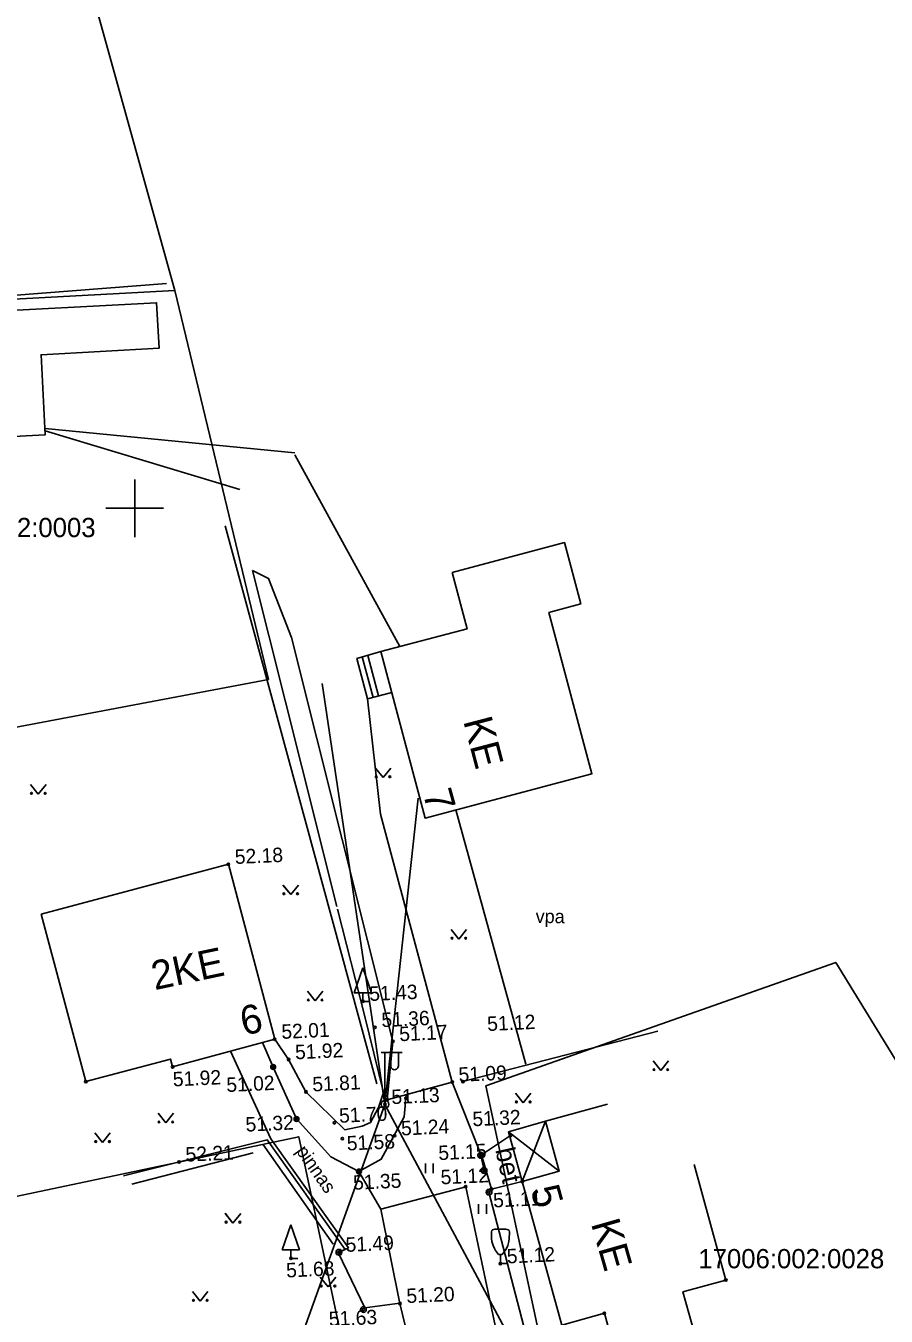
# Model space of a CAD drawing. Extents: x 640815 to 641975, y 6454871 to 6455868.
# Drawn here: x 641544.3 to 641589.1, y 6455508 to 6455575.1 of the extents above; entities that cross this region are included whole.
import ezdxf

# ---------------------------------------------------------------- set-up
doc = ezdxf.new("R2010")
doc.units = 0
for name, color, linetype in [('Level 1', 7, 'Continuous'), ('Level 14', 7, 'Continuous'), ('Level 16', 7, 'Continuous'), ('Level 2', 7, 'Continuous'), ('Level 20', 7, 'Continuous'), ('Level 28', 7, 'Continuous'), ('Level 30', 7, 'Continuous'), ('Level 39', 7, 'Continuous'), ('Level 40', 7, 'Continuous'), ('Level 41', 7, 'Continuous'), ('Level 42', 7, 'Continuous'), ('Level 44', 7, 'Continuous'), ('Level 58', 7, 'Continuous'), ('Level 59', 7, 'Continuous'), ('Level 61', 7, 'Continuous'), ('Level 62', 7, 'Continuous'), ('Level 63', 7, 'Continuous')]:
    doc.layers.add(name, color=color, linetype=linetype)

msp = doc.modelspace()

# ---------------------------------------------------------------- linework, layer by layer
at = {"layer": 'Level 1'}
for points in [[(641551.14, 6455560.68), (641551.27, 6455558.32), (641545.13, 6455557.98), (641545.35, 6455553.82), (641540.76, 6455553.57), (641540.66, 6455555.24), (641531.82, 6455554.78), (641531.58, 6455559.28), (641538.95, 6455559.67), (641539.06, 6455557.76), (641541.35, 6455557.88), (641541.23, 6455560.15), (641551.14, 6455560.68), (641551.27, 6455558.32)], [(641566.5, 6455546.66), (641572.34, 6455548.22), (641573.19, 6455545.03), (641571.53, 6455544.58), (641573.77, 6455536.2), (641565.1, 6455533.9), (641562.8, 6455542.55), (641567.28, 6455543.74), (641566.5, 6455546.66)], [(641545.14, 6455528.91), (641554.87, 6455531.5), (641557.28, 6455522.4), (641551.97, 6455520.97), (641551.86, 6455521.37), (641547.46, 6455520.2), (641545.14, 6455528.91)], [(641574.58, 6455519.03), (641571.36, 6455518.14), (641572.07, 6455515.54), (641570.15, 6455515.01), (641572.21, 6455507.55), (641574.42, 6455508.16), (641575.03, 6455505.92), (641579.11, 6455507.06), (641578.5, 6455509.27), (641580.73, 6455509.89), (641579.08, 6455515.9)]]:
    msp.add_lwpolyline(points, dxfattribs=at)
at = {"layer": 'Level 14'}
for points in [[(641545.35, 6455554.02), (641555.46, 6455550.97)], [(641563.01, 6455519.02), (641559.75, 6455540.9)], [(641563.01, 6455519.02), (641564.73, 6455534.94)], [(641563.01, 6455519.02), (641558.09, 6455505.3)], [(641576.39, 6455494.02), (641563.01, 6455519.02)]]:
    msp.add_lwpolyline(points, dxfattribs=at)
at = {"layer": 'Level 16'}
for points in [[(641545.34, 6455554.14), (641558.33, 6455552.88)], [(641563.78, 6455542.82), (641558.33, 6455552.78)]]:
    msp.add_lwpolyline(points, dxfattribs=at)
at = {"layer": 'Level 2'}
for points in [[(641562.8, 6455542.55), (641561.55, 6455542.19), (641562.1, 6455540.1), (641563.37, 6455540.43)], [(641562.39, 6455540.17), (641561.83, 6455542.27)], [(641562.67, 6455540.25), (641562.12, 6455542.34)], [(641570.15, 6455515.01), (641569.43, 6455517.6), (641571.36, 6455518.14)], [(641570.15, 6455515.01), (641571.36, 6455518.14)], [(641572.07, 6455515.54), (641569.43, 6455517.6)]]:
    msp.add_lwpolyline(points, dxfattribs=at)
at = {"layer": 'Level 20'}
for p, q in [((641562.81, 6455521.72), (641563.91, 6455521.72)), ((641563.01, 6455521.72), (641563.01, 6455519.22)), ((641563.31, 6455521.72), (641563.31, 6455521.02)), ((641563.71, 6455521.72), (641563.71, 6455521.02))]:
    msp.add_line(p, q, dxfattribs=at)
msp.add_circle((641563.01, 6455519.02), 0.2, dxfattribs=at)
msp.add_arc((641563.51, 6455521.02), 0.2, 179.93931, 0.0607, dxfattribs=at)
at = {"layer": 'Level 28'}
for points in [[(641526.02, 6455560.56), (641525.79, 6455559.67), (641551.66, 6455561.68)], [(641560.95, 6455511.48), (641556.89, 6455517.17), (641549.42, 6455515.3)], [(641567.99, 6455516.37), (641568.16, 6455515.58)], [(641568.41, 6455514.46), (641571.08, 6455504.22)], [(641560.95, 6455511.48), (641560.62, 6455511.33)]]:
    msp.add_lwpolyline(points, dxfattribs=at)
at = {"layer": 'Level 30'}
for points in [[(641562.1, 6455540.1), (641562.78, 6455534.1), (641566.51, 6455520.18), (641563.13, 6455519.26), (641563.42, 6455522.29), (641558.16, 6455543.29), (641556.96, 6455546.35), (641556.13, 6455546.76)], [(641556.65, 6455522.24), (641557.2, 6455520.96), (641558.41, 6455518.26), (641560.2, 6455516.3), (641561.66, 6455515.53), (641562.8, 6455513.58)], [(641554.98, 6455521.79), (641557.07, 6455517.23), (641561.11, 6455511.57), (641560.57, 6455511.32), (641561.96, 6455508.44), (641563.79, 6455508.68)], [(641569.53, 6455517.4), (641568.02, 6455516.4), (641568.55, 6455514.62), (641570.15, 6455515.01)], [(641483.7, 6455474.41), (641527.26, 6455481.7), (641548.45, 6455486.26), (641564.47, 6455490.51), (641566.38, 6455492.64), (641566.81, 6455496.17), (641563.79, 6455508.67), (641562.8, 6455513.58), (641567.21, 6455514.74), (641571.1, 6455496.39), (641572.22, 6455493.46), (641574.17, 6455491.95), (641587.86, 6455493.28)]]:
    msp.add_lwpolyline(points, dxfattribs=at)
at = {"layer": 'Level 39'}
for centre in [(641567.99, 6455516.37), (641568.16, 6455515.58), (641568.42, 6455514.46), (641560.62, 6455511.33), (641561.89, 6455508.36)]:
    msp.add_circle(centre, 0.151, dxfattribs=at)
at = {"layer": 'Level 40'}
for points in [[(641552.09, 6455561.32), (641545.2, 6455586.09), (641519.97, 6455577.73), (641524.45, 6455563.45), (641528.29, 6455560.03)], [(641556.95, 6455541.1), (641552.09, 6455561.32), (641528.29, 6455560.03), (641527.8, 6455535.59)], [(641568.25, 6455519.98), (641573.29, 6455496.47), (641600.13, 6455504.1), (641586.44, 6455526.4)], [(641533.94, 6455512.16), (641538.93, 6455488.84), (641539.74, 6455485.91), (641564.11, 6455491.1), (641563.48, 6455494.04), (641558.53, 6455517.34)]]:
    msp.add_lwpolyline(points, close=True, dxfattribs=at)
at = {"layer": 'Level 41'}
for points in [[(641570.34, 6455521.11), (641566.69, 6455534.32)], [(641566.51, 6455520.18), (641567.98, 6455516.47)], [(641561.66, 6455515.53), (641562.82, 6455516.17), (641563.44, 6455517.32), (641564, 6455518.37), (641564.12, 6455519.53)], [(641565.11, 6455515.45), (641565.11, 6455515.95)], [(641565.51, 6455515.45), (641565.51, 6455515.95)], [(641567.88, 6455513.33), (641567.88, 6455513.83)], [(641568.28, 6455513.33), (641568.28, 6455513.83)]]:
    msp.add_lwpolyline(points, dxfattribs=at)
at = {"layer": 'Level 42'}
for points in [[(641556.13, 6455546.76), (641558.69, 6455536.57), (641560.51, 6455529.3)], [(641560.55, 6455529.16), (641561.94, 6455523.65), (641562.94, 6455519.63), (641562.68, 6455518.86), (641562.25, 6455518.08), (641561.83, 6455517.89), (641560.92, 6455517.69)], [(641560.92, 6455517.69), (641558.9, 6455519.67), (641558, 6455521.35), (641557.28, 6455522.4)]]:
    msp.add_lwpolyline(points, dxfattribs=at)
at = {"layer": 'Level 44'}
for p, q in [((641562.51, 6455536.5), (641562.91, 6455536)), ((641562.91, 6455536), (641562.51, 6455536.5)), ((641562.91, 6455536), (641563.31, 6455536.5)), ((641544.58, 6455535.64), (641544.99, 6455535.14)), ((641544.99, 6455535.14), (641544.59, 6455535.64)), ((641544.99, 6455535.14), (641545.39, 6455535.64)), ((641557.7, 6455530.42), (641558.11, 6455529.92)), ((641558.11, 6455529.92), (641557.71, 6455530.42)), ((641558.11, 6455529.92), (641558.51, 6455530.42)), ((641566.45, 6455528.11), (641566.85, 6455527.61)), ((641566.85, 6455527.61), (641566.45, 6455528.11)), ((641566.85, 6455527.61), (641567.25, 6455528.11)), ((641561.86, 6455526.12), (641561.41, 6455524.82)), ((641562.31, 6455524.82), (641561.86, 6455526.12)), ((641558.98, 6455524.9), (641559.38, 6455524.4)), ((641559.38, 6455524.4), (641558.98, 6455524.9)), ((641559.38, 6455524.4), (641559.78, 6455524.9)), ((641561.41, 6455524.82), (641562.31, 6455524.82)), ((641561.86, 6455524.37), (641561.86, 6455524.82)), ((641562.22, 6455524.37), (641561.86, 6455524.37)), ((641576.95, 6455521.28), (641577.35, 6455520.78)), ((641577.35, 6455520.78), (641576.95, 6455521.28)), ((641577.35, 6455520.78), (641577.75, 6455521.28)), ((641569.8, 6455519.6), (641570.2, 6455519.1)), ((641570.2, 6455519.1), (641569.8, 6455519.6)), ((641570.2, 6455519.1), (641570.6, 6455519.6)), ((641551.22, 6455518.56), (641551.62, 6455518.06)), ((641551.62, 6455518.06), (641551.22, 6455518.56)), ((641551.62, 6455518.06), (641552.02, 6455518.56)), ((641547.92, 6455517.54), (641548.33, 6455517.04)), ((641548.33, 6455517.04), (641547.93, 6455517.54)), ((641548.33, 6455517.04), (641548.73, 6455517.54)), ((641554.7, 6455513.36), (641555.11, 6455512.85)), ((641555.11, 6455512.85), (641554.71, 6455513.35)), ((641555.11, 6455512.85), (641555.51, 6455513.35)), ((641558.12, 6455512.76), (641557.67, 6455511.46)), ((641558.57, 6455511.46), (641558.12, 6455512.76)), ((641568.72, 6455512.54), (641569.3, 6455512.54)), ((641557.67, 6455511.46), (641558.57, 6455511.46)), ((641558.12, 6455511.01), (641558.12, 6455511.46)), ((641558.48, 6455511.01), (641558.12, 6455511.01)), ((641568.92, 6455511.22), (641569.1, 6455511.22)), ((641569.01, 6455510.74), (641569.01, 6455511.22)), ((641569.01, 6455510.74), (641569.39, 6455510.74)), ((641559.64, 6455510.04), (641560.05, 6455509.53)), ((641560.05, 6455509.53), (641559.65, 6455510.03)), ((641560.05, 6455509.53), (641560.45, 6455510.03)), ((641553, 6455509.3), (641553.41, 6455508.79)), ((641553.41, 6455508.79), (641553.01, 6455509.29)), ((641553.41, 6455508.79), (641553.81, 6455509.29))]:
    msp.add_line(p, q, dxfattribs=at)
for points in [[(641554.71, 6455549.08), (641562.58, 6455520.09)], [(641567.06, 6455520.2), (641577.19, 6455522.83)], [(641560.31, 6455511.76), (641556.67, 6455516.95)], [(641556.16, 6455516.5), (641549.85, 6455514.87)], [(641568.92, 6455511.22), (641568.76, 6455511.42), (641568.7, 6455511.52), (641568.63, 6455511.69), (641568.57, 6455511.9), (641568.55, 6455512.05), (641568.54, 6455512.36), (641568.54, 6455512.4), (641568.56, 6455512.46), (641568.6, 6455512.5), (641568.72, 6455512.54)], [(641569.1, 6455511.22), (641569.26, 6455511.42), (641569.32, 6455511.52), (641569.39, 6455511.69), (641569.45, 6455511.9), (641569.47, 6455512.05), (641569.48, 6455512.36), (641569.48, 6455512.4), (641569.46, 6455512.46), (641569.42, 6455512.5), (641569.3, 6455512.54)]]:
    msp.add_lwpolyline(points, dxfattribs=at)
for centre in [(641562.555, 6455536.045), (641563.265, 6455536.045), (641544.635, 6455535.185), (641545.345, 6455535.185), (641557.755, 6455529.965), (641558.465, 6455529.965), (641566.495, 6455527.655), (641567.205, 6455527.655), (641559.025, 6455524.445), (641559.735, 6455524.445), (641576.995, 6455520.825), (641577.705, 6455520.825), (641569.845, 6455519.145), (641570.555, 6455519.145), (641551.265, 6455518.105), (641551.975, 6455518.105), (641547.975, 6455517.085), (641548.685, 6455517.085), (641554.755, 6455512.895), (641555.465, 6455512.895), (641559.695, 6455509.575), (641560.405, 6455509.575), (641553.055, 6455508.835), (641553.765, 6455508.835)]:
    msp.add_circle(centre, 0.045, dxfattribs=at)
at = {"layer": 'Level 59'}
for centre in [(641557.2, 6455520.96), (641558.41, 6455518.26), (641561.66, 6455515.53)]:
    msp.add_circle(centre, 0.125, dxfattribs=at)
at = {"layer": 'Level 62'}
for centre in [(641554.87, 6455531.5), (641561.86, 6455524.37), (641562.49, 6455523.02), (641557.28, 6455522.4), (641563.42, 6455522.29), (641558, 6455521.35), (641551.97, 6455520.97), (641557.2, 6455520.96), (641547.46, 6455520.2), (641566.51, 6455520.18), (641567.06, 6455520.2), (641558.9, 6455519.67), (641564.1, 6455519.33), (641563.01, 6455519.02), (641563.13, 6455519.26), (641558.41, 6455518.26), (641560.38, 6455518.06), (641563.51, 6455517.39), (641569.53, 6455517.4), (641560.8, 6455517.24), (641552.31, 6455516.03), (641567.99, 6455516.37), (641568.02, 6455516.4), (641561.66, 6455515.53), (641568.16, 6455515.58), (641567.21, 6455514.74), (641568.55, 6455514.62), (641570.15, 6455515.01), (641568.41, 6455514.46), (641560.63, 6455511.33), (641560.67, 6455511.33), (641558.12, 6455511.01), (641569.01, 6455510.74), (641580.73, 6455509.89), (641563.79, 6455508.67), (641561.89, 6455508.37), (641574.42, 6455508.16)]:
    msp.add_circle(centre, 0.0625, dxfattribs=at)
at = {"layer": 'Level 63'}
for points in [[(641550, 6455550), (641550, 6455551.5)], [(641550, 6455550), (641548.5, 6455550)], [(641550, 6455550), (641551.5, 6455550)], [(641550, 6455550), (641550, 6455548.5)]]:
    msp.add_lwpolyline(points, dxfattribs=at)

# ---------------------------------------------------------------- texts
at = {"layer": 'Level 1'}
for s, height, rotation, p in [('KE', 1.4999, 284.70436, (641567.07, 6455538.95)), ('7', 1.5, 285.5698, (641564.97, 6455535.19)), ('2KE', 1.4999, 11.95427, (641551.04, 6455524.95)), ('6', 1.5, 11.95427, (641555.66, 6455522.59)), ('5', 1.5, 285.5698, (641570.57, 6455514.6)), ('KE', 1.4999, 286.00209, (641573.71, 6455512.83))]:
    msp.add_text(s, height=height, rotation=rotation, dxfattribs=at).set_placement(p)
at = {"layer": 'Level 58'}
for s, p in [('17006:002:0003', (641538.3, 6455548.5)), ('17006:002:0028', (641579.3, 6455510.5))]:
    msp.add_text(s, height=1.00002, dxfattribs=at).set_placement(p)
at = {"layer": 'Level 59'}
for s, p in [('52.18', (641555.22, 6455531.51)), ('51.43', (641562.21, 6455524.39)), ('51.36', (641562.84, 6455523.03)), ('51.12', (641568.34, 6455522.83)), ('52.01', (641557.64, 6455522.42)), ('51.17', (641563.77, 6455522.3)), ('51.92', (641558.35, 6455521.36)), ('51.92', (641552, 6455519.95)), ('51.09', (641566.85, 6455520.19)), ('51.02', (641554.78, 6455519.66)), ('51.81', (641559.25, 6455519.69)), ('51.13', (641563.36, 6455519.03)), ('51.70', (641560.64, 6455518.06)), ('51.32', (641567.57, 6455517.88)), ('51.32', (641555.78, 6455517.6)), ('51.24', (641563.86, 6455517.4)), ('51.58', (641561.04, 6455516.62)), ('52.21', (641552.66, 6455516.04)), ('51.15', (641565.8, 6455516.12)), ('51.35', (641561.37, 6455514.58)), ('51.12', (641565.92, 6455514.86)), ('51.11', (641568.65, 6455513.66)), ('51.49', (641560.98, 6455511.35)), ('51.12', (641569.36, 6455510.75)), ('51.68', (641557.89, 6455510.02)), ('51.20', (641564.14, 6455508.69)), ('51.63', (641560.11, 6455507.49))]:
    msp.add_text(s, height=0.75, rotation=2.56314, dxfattribs=at).set_placement(p)
at = {"layer": 'Level 61'}
for s, height, rotation, p in [('vpa', 0.7, 359.29223, (641570.84, 6455528.45)), ('pinnas', 0.7, 304.97969, (641558.36, 6455516.59)), ('bet', 1, 282.54611, (641568.74, 6455516.66))]:
    msp.add_text(s, height=height, rotation=rotation, dxfattribs=at).set_placement(p)

doc.saveas('drawing.dxf')
